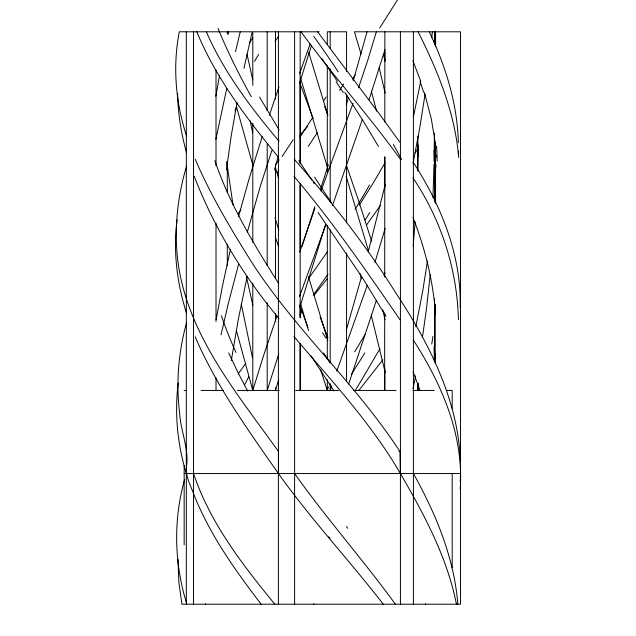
<?xml version="1.0" encoding="UTF-8"?>
<svg xmlns="http://www.w3.org/2000/svg" width="636" height="636" viewBox="0 0 636 636"><rect width="100%" height="100%" fill="white"/><g stroke="black" fill="none" stroke-linecap="round" stroke-linejoin="round"><path stroke-width="0.95" d="M278.401 604.2L278.401 31.8M294.603 604.2L294.603 31.8M384.645 390.48L384.693 312.928M384.716 277.065L384.788 156.854M384.812 121.953L384.867 31.8M435.199 363.339L435.263 304.207M435.374 203.385L435.445 142.313M435.549 46.341L435.565 31.8L435.565 45.601M460.504 481.714L460.504 445.939M417.924 383.238L417.908 390.44L417.844 383.214M434.324 137.591L434.062 161.552M177.961 559.259L178.851 582.25L181.912 604.2L460.504 604.2L460.504 31.8L354.427 31.8L361.073 54.179M383.309 604.2C349.053 560.077 310.837 519.095 278.401 473.55L278.568 451.584C237.093 393.493 187.747 335.124 177.937 261.929C174.002 229.795 177.253 196.882 186.674 165.94M460.178 307.252C461.521 255.203 441.01 205.221 413.169 162.204M261.134 604.2C246.204 584.699 231.647 564.863 218.848 543.883C209.729 528.921 201.604 513.332 194.886 497.137C191.659 487.184 185.267 477.485 186.499 466.689C189.099 448.515 180.727 431.47 179.67 413.456C175.886 383.015 178.398 351.883 186.674 322.365M418.178 145.159L417.558 170.098M458.389 153.809L458.445 151.01M434.006 164.311L432.957 197.383M434.825 201.954L434.968 175.274L434.102 150.35M294.214 159.223C331.356 201.23 366.137 245.369 395.838 292.989C432.806 348.623 464.471 413.018 460.186 481.547M460.17 489.283C464.129 435.565 441.774 384.152 413.233 339.926M436.471 157.187L436.566 155.256M415.101 221.996L413.162 246.45M435.97 164.915L434.682 177.436M435.342 353.417L434.587 361.367M431.788 37.445L432.313 31.8M430.238 274.458L426.51 308.603L422.415 337.589M435.366 31.8L434.11 42.254M178.247 382.936C174.351 413.273 177.476 444.325 186.332 473.55M226.408 170.003L231.099 136.621L237.045 102.555M177.11 219.913C172.952 251.188 177.031 283.235 186.523 313.19M427.472 260.959L422.694 291.256L415.785 326.872M425.079 94.152L419.712 128.178L413.058 163.277M231.305 360.564L238.254 319.606L247.173 276.533M215.85 96.219L219.571 75.326M216.121 319.638L222.632 285.206L230.447 249.431M420.762 81.018L413.344 117.119M215.874 139.268L226.766 88.468M415.658 375.804L413.034 388.612M243.962 68.306L252.206 31.8L179.304 31.8C172.539 66.438 175.584 102.642 186.634 136.08M221.042 334.87L228.396 303.173L238.707 263.876M228.054 34.63L228.698 31.8M240.249 31.8L235.527 51.572M385.17 184.75L368.212 251.896M238.54 216.606L249.28 178.112L262.239 136.668M247.301 232.1L260.283 186.332L271.882 150.35M184.734 479.147C173.175 519.66 174.192 563.337 186.666 603.508M361.526 276.684L346.374 329.79M274.434 170.003L278.282 156.138M367.052 31.8L353.242 80.764M385.114 228.483L374.914 262.477M376.345 31.8L367.799 60.15L358.521 87.8M348.472 97.395L346.334 104.781M278.671 379.605L275.507 390.44L275.507 387.515M236.346 330.33L252.794 390.44L262.883 357.671L276.946 316.02M299.954 306.838L325.529 224.699M384.979 49.688L369.023 99.844M384.057 275.968L384.979 272.947M299.755 82.529L311.394 45.752M302.06 246.45L314.828 206.589M328.399 164.581L320.472 189.313M376.456 300.152L348.687 384.033M320.56 369.643L327.309 390.44L328.494 386.839M269.259 115.49L278.942 86.989M331.722 385.877L330.195 390.44L330.195 383.619M278.775 353.934L267.192 390.44L267.192 302.728M332.437 205.627L362.377 119.377M314.884 208.377L299.659 252.158M336.714 371.297L367.314 285.206M310.145 43.9L299.492 73.848M325.767 224.818L299.524 296.376M320.981 190.967L353.036 103.278M234.97 110.831L236.497 107.746M244.653 384.732L248.732 376.806M425.444 604.2L425.667 603.787M205.301 604.2L205.515 603.787M380.002 348.655L355.174 390.83M384.907 162.983L373.682 182.238L359.292 205.19M418.321 147.695L415.189 152.942M364.833 352.932L351.406 374.421M369.826 212.44L365.088 220.064M277.193 173.008L278.624 170.702M355.254 74.881L352.471 79.182M299.723 137.432L312.856 117.239M323.525 100.925L326.069 97.038M249.399 43.017L252.842 37.794M308.253 146.431L317.436 132.471M275.006 41.555L278.767 35.966M300.009 314.558L302.664 310.63M238.023 213.775L240.837 209.705M309.39 277.431L327.604 251.427M313.373 295.001L327.953 274.172M238.103 374.048L245.814 363.315M380.431 205.46L366.447 225.104M382.785 359.889L358.656 390.655M327.437 278.441L314.041 295.295M275.499 164.446L279.196 159.97M346.485 97.554L347.725 96.044M299.977 135.333L307.641 126.349M313.683 604.2L314.033 603.787M319.153 31.8L252.794 31.8L252.794 85.399M184.154 390.44L186.396 390.44M201.095 390.44L223.411 390.44M237.411 390.44L279.276 390.44M295.684 390.44L338.757 390.44M353.449 390.44L396.149 390.44M412.875 390.44L434.269 390.44M447.013 390.44L452.188 390.44L452.188 408.248M184.154 473.55L460.504 473.55M398.995 451.536L399.949 451.584L400.418 473.55C424.14 514.564 447.195 557.271 456.433 604.2M293.951 336.516C331.396 380.559 371.201 423.314 400.418 473.55M279.085 141.311C250.918 107.691 223.928 72.273 206.35 31.8M274.808 604.2C242.292 564.498 210.055 522.792 193.543 473.55M293.999 176.331C332.572 221.733 366.32 270.864 400.084 319.852M279.061 318.636C243.477 276.119 214.268 228.07 194.234 176.331M278.592 157.45C246.943 118.733 215.978 78.395 196.818 31.8M301.011 31.8C332.668 75.271 368.721 115.331 400.163 158.952M317.603 31.8L379.104 113.566L399.742 142.059M395.393 604.2C363.013 559.72 326.443 518.443 294.603 473.55M278.401 473.55C247.937 429.801 216.28 386.116 195.22 336.841M321.752 58.48L337.43 81.336M313.254 182.238L314.287 183.772M312.22 180.704L298.896 160.669M318.056 212.44L362.083 277.24L385.861 316.14M344.791 92.363L362.186 119.314L378.476 146.431M399.949 451.584C356.383 384.486 295.899 330.362 252.341 263.248C231.329 229.731 210.81 195.657 195.22 159.223M310.98 355.802L333.916 390.83M323.573 352.932L329.814 362.496M412.947 177.857C441.161 219.619 457.149 269.314 458.437 319.693M278.767 283.664C253.979 244.645 229.803 204.689 214.881 160.669M279.013 129.665L259.512 97.038M413.408 473.55C435.859 513.864 454.176 557.764 457.833 604.2M247.666 391.06L238.087 372.831L228.69 352.932M418.13 31.8C437.878 71.208 455.082 113.081 458.667 157.45M429.284 31.8C445.804 66.43 457.363 104.042 458.365 142.615M412.955 60.786L420.738 81.336M413.074 371.71L420.229 390.83M413.01 217.528C425.11 248.565 433.243 281.279 435.533 314.558M320.099 316.919L327.89 337.732M313.127 118.566L299.779 82.775M324.662 106.53L327.397 113.86M299.954 305.892L307.975 327.612M346.366 165.233L358.41 200.133L371.639 241.243M278.592 246.633L275.205 236.648M308.706 52.359L327.89 115.45M346.183 176.522L368.522 250.989M327.818 340.697L308.492 276.684M327.985 169.081L300.462 77.783M278.822 230.121L274.998 217.456M424.347 92.363L431.407 119.314L435.803 146.431M308.532 330.545L300.454 303.189M278.608 178.35L275.396 167.34M252.587 164.207L236.393 106.49M383.389 54.473L385.042 60.15M359.944 273.488L361.447 278.814M186.539 152.751C181.149 133.56 178.008 113.717 177.579 93.77M371.352 91.099L376.568 111.157M371.217 315.043L385.193 372.362M379.135 67.472L385.162 93.166M252.834 305.193L246.378 276.684M252.492 357.845L241.267 304.103M252.731 79.818L247.022 54.243M382.777 309.756L384.971 319.781M252.723 132.9L250.107 120.737M232.991 204.768L226.702 161.814M417.407 140.349L418.162 156.138M434.062 346.787L434.356 361.296M452.188 473.55L452.188 567.582M435.565 142.241L435.565 202.383M434.531 31.8L434.531 44.472M434.531 133.155L434.531 200.396M434.531 298.833L434.531 361.2M417.908 136.08L417.908 171.164M417.908 383.619L417.908 390.44M413.408 31.8L413.408 604.2M400.418 31.8L400.418 604.2M384.867 51.524L384.867 61.382M384.867 157.028L384.867 187.596M384.867 369.031L384.867 390.719M346.564 71.757L346.564 31.8L327.309 31.8L327.309 44.472M346.564 94.176L346.564 222.815M346.564 253.025L346.564 381.672M330.195 31.8L330.195 48.368M330.195 68.831L330.195 202.351M330.195 229.636L330.195 363.148M327.309 65.913L327.309 172.133M327.309 225.74L327.309 359.253M327.309 379.716L327.309 390.44M300.16 81.241L300.176 162.673M300.176 184.965L300.192 249.916M300.2 304.207L300.2 317.777M300.208 343.949L300.216 390.48M300.152 31.8L300.152 163.929M300.152 183.653L300.152 317.754M300.152 343.392L300.152 390.719M275.507 31.8L275.507 99.041M275.507 164.342L275.507 278.361M275.507 313.453L275.507 321.244M267.192 31.8L267.192 110.744M267.192 143.871L267.192 265.697M252.794 123.408L252.794 242.308M252.794 283.235L252.794 390.44M227.298 31.8L227.298 33.748M227.298 161.417L227.298 192.605M227.298 244.256L227.298 265.697M216.009 70.254L216.009 165.901M216.009 223.093L216.009 321.697M216.009 377.903L216.009 390.719M193.543 31.8L193.543 604.2M186.332 31.8L186.332 604.2M184.154 465.632L184.154 544.813M328.812 536.84A400.966 45.983 55.9 0 1 329.885 538.438M346.525 526.505A329.217 79.707 56.1 0 1 347.654 528.285M325.942 338.098A344.958 1.67 56.8 0 1 322.452 332.755M236.043 352.463A344.958 226.837 43.5 0 1 221.4 315.79M254.527 61.406A329.09 205.69 -45.4 0 1 258.614 54.418M282.106 156.551A343.488 76.042 -55.7 0 1 293.164 139.761M402.978 -8.896A329.09 14.731 -56.7 0 1 379.628 28.095M343.663 83.984A329.09 14.731 -56.7 0 1 339.505 90.376M369.524 185.004A343.488 169.025 -50.9 0 1 355.055 209.3M436.558 146.375A343.488 286.812 -3.8 0 1 437.194 161.011M434.841 197.86A343.488 286.812 -3.8 0 1 434.412 200.745M420.054 81.384A409.147 312.856 29.9 0 1 423.671 92.387M364.985 334.576A344.958 126.81 -54 0 1 354.657 351.78M313.683 36.26A329.09 105.974 54.6 0 1 338.169 71.804M393.414 144.571A343.488 188.63 48.9 0 1 401.658 159.636M336.062 81.71A409.147 92.22 55 0 1 343.321 92.578M432.949 336.42A344.958 281.931 -18.4 0 1 431.725 344.068M251.315 96.712A329.09 132.519 53.2 0 1 218.029 28.453M331.221 202.383A343.488 51.596 56.3 0 1 314.566 177.158"/></g></svg>
